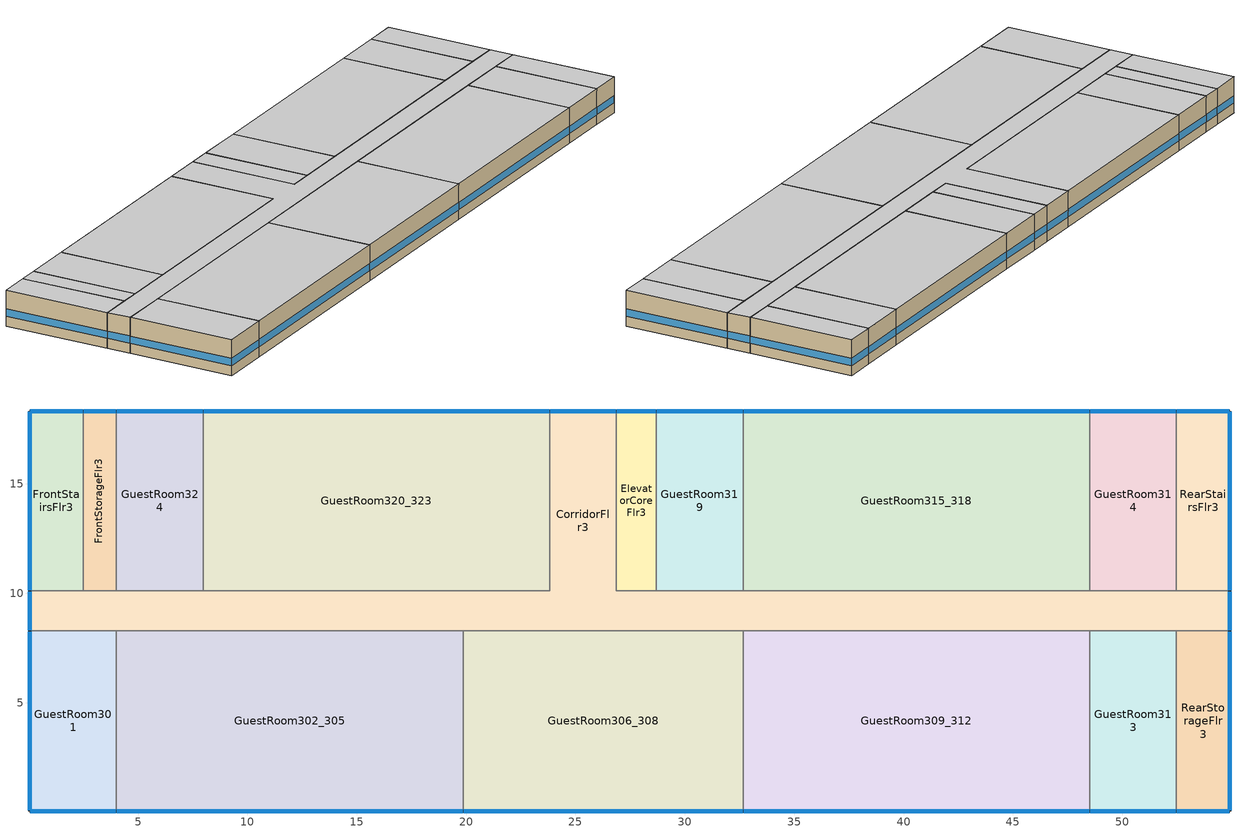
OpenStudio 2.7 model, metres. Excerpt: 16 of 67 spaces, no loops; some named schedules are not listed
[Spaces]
GuestRoom319
 floor to GuestRoom219: 32.66,18.34 32.66,10.11 28.7,10.11 28.7,18.34 z6.1
 wall outside: 32.66,18.34 28.7,18.34 z6.1:8.84
 wall to CorridorFlr3: 28.7,10.11 32.66,10.11 z6.1:8.84
 wall to GuestRoom315_318: 32.66,10.11 32.66,18.34 z6.1:8.84
 wall to ElevatorCoreFlr3: 28.7,18.34 28.7,10.11 z6.1:8.84
 window: 32.64,18.34 28.73,18.34 z6.86:7.41
 ceiling to GuestRoom419: 32.66,10.11 32.66,18.34 28.7,18.34 28.7,10.11 z8.84
GuestRoom320_323
 floor to GuestRoom220_223: 23.82,18.34 23.82,10.11 7.97,10.11 7.97,18.34 z6.1
 wall outside: 23.82,18.34 7.97,18.34 z6.1:8.84
 wall to CorridorFlr3: 7.97,10.11 23.82,10.11 23.82,18.34 z6.1:8.84
 wall to GuestRoom324: 7.97,18.34 7.97,10.11 z6.1:8.84
 window: 23.8,18.34 8,18.34 z6.86:7.41
 ceiling to GuestRoom420_423: 23.82,10.11 23.82,18.34 7.97,18.34 7.97,10.11 z8.84
RearStorageFlr3
 floor to RearStorageFlr2: 54.91,8.28 54.91,0.05 52.47,0.05 52.47,8.28 z6.1
 wall outside: 52.47,0.05 54.91,0.05 54.91,8.28 z6.1:8.84
 wall to GuestRoom313: 52.47,8.28 52.47,0.05 z6.1:8.84
 wall to CorridorFlr3: 54.91,8.28 52.47,8.28 z6.1:8.84
 window: 54.91,0.07 54.91,8.25 z6.86:7.41; 52.5,0.05 54.89,0.05 z6.86:7.42
 ceiling to RearStorageFlr4: 54.91,0.05 54.91,8.28 52.47,8.28 52.47,0.05 z8.84
GuestRoom302_305
 floor to GuestRoom202_205: 19.86,8.28 19.86,0.05 4.01,0.05 4.01,8.28 z6.1
 wall outside: 4.01,0.05 19.86,0.05 z6.1:8.84
 wall to CorridorFlr3: 19.86,8.28 4.01,8.28 z6.1:8.84
 wall to GuestRoom306_308: 19.86,0.05 19.86,8.28 z6.1:8.84
 wall to GuestRoom301: 4.01,8.28 4.01,0.05 z6.1:8.84
 window: 4.04,0.05 19.84,0.05 z6.86:7.41
 ceiling to GuestRoom402_405: 19.86,0.05 19.86,8.28 4.01,8.28 4.01,0.05 z8.84
CorridorFlr3
 floor to CorridorFlr2: 26.87,18.34 26.87,10.11 54.91,10.11 54.91,8.28 0.05,8.28 0.05,10.11 23.82,10.11 23.82,18.34 z6.1
 wall outside: 0.05,10.11 0.05,8.28 / 26.87,18.34 23.82,18.34 / 54.91,8.28 54.91,10.11 z6.1:8.84
 wall to ElevatorCoreFlr3: 28.7,10.11 26.87,10.11 26.87,18.34 z6.1:8.84
 wall to FrontStairsFlr3: 2.49,10.11 0.05,10.11 z6.1:8.84
 wall to RearStairsFlr3: 54.91,10.11 52.47,10.11 z6.1:8.84
 wall to GuestRoom301: 0.05,8.28 4.01,8.28 z6.1:8.84
 wall to GuestRoom313: 48.51,8.28 52.47,8.28 z6.1:8.84
 wall to FrontStorageFlr3: 4.01,10.11 2.49,10.11 z6.1:8.84
 wall to GuestRoom314: 52.47,10.11 48.51,10.11 z6.1:8.84
 wall to GuestRoom324: 7.97,10.11 4.01,10.11 z6.1:8.84
 wall to GuestRoom309_312: 32.66,8.28 48.51,8.28 z6.1:8.84
 wall to GuestRoom306_308: 19.86,8.28 32.66,8.28 z6.1:8.84
 wall to GuestRoom315_318: 48.51,10.11 32.66,10.11 z6.1:8.84
 window: 0.05,10.08 0.05,8.3 / 54.91,8.3 54.91,10.08 / 26.85,18.34 23.85,18.34 z6.86:7.42
 ceiling to CorridorFlr4: 54.91,8.28 54.91,10.11 26.87,10.11 26.87,18.34 23.82,18.34 23.82,10.11 0.05,10.11 0.05,8.28 z8.84
GuestRoom315_318
 floor to GuestRoom215_218: 48.51,18.34 48.51,10.11 32.66,10.11 32.66,18.34 z6.1
 wall outside: 48.51,18.34 32.66,18.34 z6.1:8.84
 wall to GuestRoom314: 48.51,10.11 48.51,18.34 z6.1:8.84
 window: 48.49,18.34 32.69,18.34 z6.86:7.41
 ceiling to GuestRoom415_418: 48.51,10.11 48.51,18.34 32.66,18.34 32.66,10.11 z8.84
GuestRoom301
 floor to GuestRoom201: 4.01,8.28 4.01,0.05 0.05,0.05 0.05,8.28 z6.1
 wall outside: 0.05,8.28 0.05,0.05 4.01,0.05 z6.1:8.84
 window: 0.05,8.25 0.05,0.07 / 0.07,0.05 3.99,0.05 z6.86:7.41
 ceiling to GuestRoom401: 4.01,0.05 4.01,8.28 0.05,8.28 0.05,0.05 z8.84
GuestRoom314
 floor to GuestRoom214: 52.47,18.34 52.47,10.11 48.51,10.11 48.51,18.34 z6.1
 wall outside: 52.47,18.34 48.51,18.34 z6.1:8.84
 wall to RearStairsFlr3: 52.47,10.11 52.47,18.34 z6.1:8.84
 window: 52.45,18.34 48.54,18.34 z6.86:7.41
 ceiling to GuestRoom414: 52.47,10.11 52.47,18.34 48.51,18.34 48.51,10.11 z8.84
GuestRoom309_312
 floor to GuestRoom209_212: 48.51,8.28 48.51,0.05 32.66,0.05 32.66,8.28 z6.1
 wall outside: 32.66,0.05 48.51,0.05 z6.1:8.84
 wall to GuestRoom306_308: 32.66,8.28 32.66,0.05 z6.1:8.84
 wall to GuestRoom313: 48.51,0.05 48.51,8.28 z6.1:8.84
 window: 32.69,0.05 48.49,0.05 z6.86:7.41
 ceiling to GuestRoom409_412: 48.51,0.05 48.51,8.28 32.66,8.28 32.66,0.05 z8.84
ElevatorCoreFlr3
 floor to ElevatorCoreFlr2: 28.7,18.34 28.7,10.11 26.87,10.11 26.87,18.34 z6.1
 wall outside: 28.7,18.34 26.87,18.34 z6.1:8.84
 window: 28.67,18.34 26.9,18.34 z6.86:7.42
 ceiling to ElevatorCoreFlr4: 28.7,10.11 28.7,18.34 26.87,18.34 26.87,10.11 z8.84
GuestRoom313
 floor to GuestRoom213: 52.47,8.28 52.47,0.05 48.51,0.05 48.51,8.28 z6.1
 wall outside: 48.51,0.05 52.47,0.05 z6.1:8.84
 window: 48.54,0.05 52.45,0.05 z6.86:7.41
 ceiling to GuestRoom413: 52.47,0.05 52.47,8.28 48.51,8.28 48.51,0.05 z8.84
GuestRoom306_308
 floor to GuestRoom206_208: 32.66,8.28 32.66,0.05 19.86,0.05 19.86,8.28 z6.1
 wall outside: 19.86,0.05 32.66,0.05 z6.1:8.84
 window: 19.89,0.05 32.64,0.05 z6.86:7.41
 ceiling to GuestRoom406_408: 32.66,0.05 32.66,8.28 19.86,8.28 19.86,0.05 z8.84
FrontStorageFlr3
 floor to FrontStorageFlr2: 4.01,18.34 4.01,10.11 2.49,10.11 2.49,18.34 z6.1
 wall outside: 4.01,18.34 2.49,18.34 z6.1:8.84
 wall to FrontStairsFlr3: 2.49,18.34 2.49,10.11 z6.1:8.84
 wall to GuestRoom324: 4.01,10.11 4.01,18.34 z6.1:8.84
 window: 3.99,18.34 2.51,18.34 z6.86:7.43
 ceiling to FrontStorageFlr4: 4.01,10.11 4.01,18.34 2.49,18.34 2.49,10.11 z8.84
GuestRoom324
 floor to GuestRoom224: 7.97,18.34 7.97,10.11 4.01,10.11 4.01,18.34 z6.1
 wall outside: 7.97,18.34 4.01,18.34 z6.1:8.84
 window: 7.95,18.34 4.04,18.34 z6.86:7.41
 ceiling to GuestRoom424: 7.97,10.11 7.97,18.34 4.01,18.34 4.01,10.11 z8.84
RearStairsFlr3
 floor to RearStairsFlr2: 54.91,18.34 54.91,10.11 52.47,10.11 52.47,18.34 z6.1
 wall outside: 54.91,10.11 54.91,18.34 52.47,18.34 z6.1:8.84
 window: 54.91,10.13 54.91,18.31 z6.86:7.41; 54.89,18.34 52.5,18.34 z6.86:7.42
 ceiling to RearStairsFlr4: 54.91,10.11 54.91,18.34 52.47,18.34 52.47,10.11 z8.84
FrontStairsFlr3
 floor to FrontStairsFlr2: 2.49,18.34 2.49,10.11 0.05,10.11 0.05,18.34 z6.1
 wall outside: 2.49,18.34 0.05,18.34 0.05,10.11 z6.1:8.84
 window: 2.46,18.34 0.07,18.34 z6.86:7.42; 0.05,18.31 0.05,10.13 z6.86:7.41
 ceiling to FrontStairsFlr4: 2.49,10.11 2.49,18.34 0.05,18.34 0.05,10.11 z8.84
[Site]
Kuujjuaq AP_QC_CAN: Latitude {deg}=58.1; Longitude {deg}=-68.417; Time Zone {hr}=-5; Elevation {m}=39.9; Terrain=Suburbs
[Building]
SmallHotel-CAN_QC_Kuujjuaq.AP.719060_CWEC2016.epw created: 2019-08-20 00:03:15 -0600: North Axis {deg}=180; Default Construction Set=BTAP-Mass at hdd = 8550.0; Standards Number of Stories=4; Standards Number of Above Ground Stories=4; Standards Building Type=NECB2017_SmallHotel
[Site:WaterMainsTemperature]
Calculation Method=Correlation; Annual Average Outdoor Air Temperature {C}=-3.825; Maximum Difference In Monthly Average Outdoor Air Temperatures {deltaC}=36
[Site:GroundTemperature:BuildingSurface]
19.527, 19.502, 19.536, 19.598, 20.002, 21.64, 22.225, 22.375, 21.449, 20.121, 19.802, 19.633
[SizingPeriod:DesignDay] Barometric Pressure {Pa}=100847; Sky Clearness=0; Rain Indicator=0; Snow Indicator=0; Day of Month=21; Daylight Saving Time Indicator=0; Humidity Indicating Type=Wetbulb; Dry-Bulb Temperature Range Modifier Type=DefaultMultipliers
Name | Maximum Dry-Bulb Temperature {C} | Daily Dry-Bulb Temperature Range {deltaC} | Humidity Indicating Conditions at Maximum Dry-Bulb | Wind Speed {m/s} | Wind Direction {deg} | Month | Day Type | Solar Model Indicator | ASHRAE Taub | ASHRAE Taud
Kuujjuaq AP Ann Htg 99.6% Condns DB | -36.2 | 0 | -36.2 | 2.2 | 220 | 1 | WinterDesignDay | ASHRAEClearSky
Kuujjuaq AP Ann Clg .4% Condns DB=>MWB | 24.1 | 10.3 | 16.2 | 4 | 210 | 7 | SummerDesignDay | ASHRAETau | 0.364 | 2.418
[Material:NoMass] Roughness=Smooth; Thermal Absorptance=0.9; Solar Absorptance=0.7
Name | Thermal Resistance {m2-K/W} | Visible Absorptance
Typical Carpet Pad | 0.21648 | 0.8
Typical Insulation 1 | 6.78179 | 0.7
Typical Insulation 2 | 5.19354 | 0.7
Typical Insulation 3 | 8.26445 | 0.7
Typical Carpet Pad 2 | 2.57255 | 0.8
Typical Carpet Pad 3 | 4.69593 | 0.8
Typical Insulation 4 | 0.714268 | 0.7
Typical Insulation 5 | 0.714286 | 0.7
[Material]
Name | Roughness | Thickness {m} | Conductivity {W/m-K} | Density {kg/m3} | Specific Heat {J/kg-K} | Thermal Absorptance | Solar Absorptance | Visible Absorptance
100mm Normalweight concrete floor | MediumSmooth | 0.1016 | 2.31 | 2322 | 832
G01 13mm gypsum board | Smooth | 0.0127 | 0.16 | 800 | 1090 | 0.9 | 0.7 | 0.5
G05 25mm wood | MediumSmooth | 0.0254 | 0.15 | 608 | 1630 | 0.9 | 0.5 | 0.5
4 in. Normalweight Concrete Floor | MediumRough | 0.1016 | 2.31 | 2322 | 832 | 0.9 | 0.7 | 0.7
1IN Stucco | Smooth | 0.0253 | 0.6918 | 1858 | 837 | 0.9 | 0.7 | 0.92
8IN CONCRETE HW RefBldg | Rough | 0.2032 | 1.311 | 2240 | 836.8 | 0.9 | 0.7 | 0.7
1/2IN Gypsum | Smooth | 0.0127 | 0.16 | 784.9 | 830 | 0.9 | 0.4 | 0.4
Metal Roof Surface; F08 Metal surface | Smooth | 0.0008 | 45.28 | 7824 | 500 | 0.9 | 0.7 | 0.7
6 in. Normalweight Concrete Floor | MediumRough | 0.1524 | 2.31 | 2322 | 832 | 0.9 | 0.7 | 0.7
[Construction]
BTAP-Int-Floor: 100mm Normalweight concrete floor, Typical Carpet Pad
BTAP-Int-Wall: G01 13mm gypsum board, G01 13mm gypsum board
BTAP-Int-Ceiling: Typical Carpet Pad, 100mm Normalweight concrete floor
BTAP-Ext-DaylightDiffuser: SimpleGlazing
BTAP-Int-Door: G05 25mm wood
BTAP-Ext-Floor-Mass:U-0.142: Typical Insulation 1, 4 in. Normalweight Concrete Floor, Typical Carpet Pad
BTAP-Ext-Wall-Mass:U-0.183: 1IN Stucco, 8IN CONCRETE HW RefBldg, Typical Insulation 2, 1/2IN Gypsum
BTAP-Ext-Roof-Metal:U-0.12099999999999998: Metal Roof Surface, Typical Insulation 3
BTAP-Grnd-Floor-Mass:U-0.379: 6 in. Normalweight Concrete Floor, Typical Carpet Pad 2
BTAP-Grnd-Roof-Mass:U-0.21: 6 in. Normalweight Concrete Floor, Typical Carpet Pad 3
BTAP-Ext-Door:U-1.4: F08 Metal surface, Typical Insulation 4
BTAP-Ext-OverHeadDoor:U-1.4: Typical Insulation 5
BTAP-Ext-DaylightDiffuser:U=0.140 SHGC=0.600: SimpleGlazing:U=0.140 SHGC=0.600
[DefaultConstructionSet]
BTAP-Mass at hdd = 8550.0: Default Exterior Surface Constructions=BTAP-Mass at hdd = 8550.0; Default Interior Surface Constructions=Default Surface Constructions 2; Default Ground Contact Surface Constructions=BTAP-Mass at hdd = 8550.0 1; Default Exterior SubSurface Constructions=BTAP-Mass at hdd = 8550.0; Default Interior SubSurface Constructions=Default Sub Surface Constructions 2; Interior Partition Construction=BTAP-Int-Door
[DefaultSurfaceConstructions]
Name | Floor Construction | Wall Construction | Roof Ceiling Construction
Default Surface Constructions 2 | BTAP-Int-Floor | BTAP-Int-Wall | BTAP-Int-Ceiling
BTAP-Mass at hdd = 8550.0 | BTAP-Ext-Floor-Mass:U-0.142 | BTAP-Ext-Wall-Mass:U-0.183 | BTAP-Ext-Roof-Metal:U-0.12099999999999998
BTAP-Mass at hdd = 8550.0 1 | BTAP-Grnd-Floor-Mass:U-0.379 | BTAP-Grnd-Roof-Mass:U-0.21 | BTAP-Grnd-Roof-Mass:U-0.21
[DefaultSubSurfaceConstructions]
Name | Fixed Window Construction | Operable Window Construction | Door Construction | Glass Door Construction | Overhead Door Construction | Skylight Construction | Tubular Daylight Dome Construction | Tubular Daylight Diffuser Construction
Default Sub Surface Constructions 2 | BTAP-Ext-DaylightDiffuser | BTAP-Ext-DaylightDiffuser | BTAP-Int-Door
BTAP-Mass at hdd = 8550.0 | BTAP-Ext-DaylightDiffuser:U=0.140 SHGC=0.600 | BTAP-Ext-DaylightDiffuser:U=0.140 SHGC=0.600 | BTAP-Ext-Door:U-1.4 | BTAP-Ext-DaylightDiffuser:U=0.140 SHGC=0.600 | BTAP-Ext-OverHeadDoor:U-1.4 | BTAP-Ext-DaylightDiffuser:U=0.140 SHGC=0.600 | BTAP-Ext-DaylightDiffuser:U=0.140 SHGC=0.600 | BTAP-Ext-DaylightDiffuser:U=0.140 SHGC=0.600
[WindowMaterial:SimpleGlazingSystem] Solar Heat Gain Coefficient=0.6; Visible Transmittance=0.21
Name | U-Factor {W/m2-K}
SimpleGlazing | 2.2
SimpleGlazing:U=0.140 SHGC=0.600 | 1.4
[Space] Building Story=BuildingStory3
Name | Space Type | Thermal Zone
GuestRoom319 | Space Function Guest room | Sp-GuestRoom319 Sys-1 Flr-3 Sch-F HPlcmt-north ZN
GuestRoom320_323 | Space Function Guest room | Sp-GuestRoom320_323 Sys-1 Flr-3 Sch-F HPlcmt-north ZN
RearStorageFlr3 | Space Function Storage room < 5 m2-sch-A | Sp-RearStorageFlr3 Sys-1 Flr-3 Sch-A HPlcmt-east ZN
GuestRoom302_305 | Space Function Guest room | Sp-GuestRoom302_305 Sys-1 Flr-3 Sch-F HPlcmt-south ZN
CorridorFlr3 | Space Function Corridor/Transition area other-sch-F | Sp-CorridorFlr3 Sys-1 Flr-3 Sch-F HPlcmt-north ZN
GuestRoom315_318 | Space Function Guest room | Sp-GuestRoom315_318 Sys-1 Flr-3 Sch-F HPlcmt-north ZN
FrontStorageFlr3 | Space Function Storage room < 5 m2-sch-A | Sp-FrontStorageFlr3 Sys-1 Flr-3 Sch-A HPlcmt-north ZN
GuestRoom301 | Space Function Guest room | Sp-GuestRoom301 Sys-1 Flr-3 Sch-F HPlcmt-west ZN
GuestRoom314 | Space Function Guest room | Sp-GuestRoom314 Sys-1 Flr-3 Sch-F HPlcmt-north ZN
GuestRoom313 | Space Function Guest room | Sp-GuestRoom313 Sys-1 Flr-3 Sch-F HPlcmt-south ZN
GuestRoom309_312 | Space Function Guest room | Sp-GuestRoom309_312 Sys-1 Flr-3 Sch-F HPlcmt-south ZN
ElevatorCoreFlr3 | Space Function Corridor/Transition area other-sch-F | Sp-ElevatorCoreFlr3 Sys-1 Flr-3 Sch-F HPlcmt-north ZN
GuestRoom306_308 | Space Function Guest room | Sp-GuestRoom306_308 Sys-1 Flr-3 Sch-F HPlcmt-south ZN
FrontStairsFlr3 | Space Function Stairway/Stairwell-sch-F | Sp-FrontStairsFlr3 Sys-1 Flr-3 Sch-F HPlcmt-west ZN
RearStairsFlr3 | Space Function Stairway/Stairwell-sch-F | Sp-RearStairsFlr3 Sys-1 Flr-3 Sch-F HPlcmt-east ZN
GuestRoom324 | Space Function Guest room | Sp-GuestRoom324 Sys-1 Flr-3 Sch-F HPlcmt-north ZN
[BuildingStory]
BuildingStory3
[SpaceType] Standards Building Type=Space Function
Name | Default Schedule Set | Design Specification Outdoor Air Object | Standards Space Type
Space Function Corridor/Transition area other-sch-F | Space Function Corridor/Transition area other-sch-F Schedule Set | Space Function Corridor/Transition area other-sch-F Ventilation | Corridor/Transition area other-sch-F
Space Function Stairway/Stairwell-sch-F | Space Function Stairway/Stairwell-sch-F Schedule Set | Space Function Stairway/Stairwell-sch-F Ventilation | Stairway/Stairwell-sch-F
Space Function Storage room < 5 m2-sch-A | Space Function Storage room < 5 m2-sch-A Schedule Set | Space Function Storage room < 5 m2-sch-A Ventilation | Storage room < 5 m2-sch-A
Space Function Guest room | Space Function Guest room Schedule Set | Space Function Guest room Ventilation | Guest room
[People:Definition] Number of People Calculation Method=People/Area; Fraction Radiant=0.3
Name | People per Space Floor Area {person/m2}
Space Function Corridor/Transition area other-sch-F People Definition; Space Function Storage room < 5 m2-sch-A People Definition | 0.0100036
Space Function Guest room People Definition | 0.0400145
[People] Work Efficiency Schedule=Work Efficiency Schedule; Clothing Insulation Schedule=Clothing Schedule; Air Velocity Schedule=Air Velocity Schedule; Multiplier=1
Name | People Definition | Space or SpaceType
Space Function Corridor/Transition area other-sch-F People | Space Function Corridor/Transition area other-sch-F People Definition | Space Function Corridor/Transition area other-sch-F
Space Function Guest room People | Space Function Guest room People Definition | Space Function Guest room
Space Function Stairway/Stairwell-sch-F People | Space Function Stairway/Stairwell-sch-F People Definition | Space Function Stairway/Stairwell-sch-F
Space Function Storage room < 5 m2-sch-A People | Space Function Storage room < 5 m2-sch-A People Definition | Space Function Storage room < 5 m2-sch-A
[Lights:Definition] Design Level Calculation Method=Watts/Area; Fraction Radiant=0.5; Fraction Visible=0.2
Name | Watts per Space Floor Area {W/m2}
Space Function Guest room Lights Definition | 8.29993
Space Function Storage room < 5 m2-sch-A Lights Definition | 10.3999
[Lights] Fraction Replaceable=1
Name | Lights Definition | Space or SpaceType
Space Function Corridor/Transition area other-sch-F Lights | Space Function Corridor/Transition area other-sch-F Lights Definition | Space Function Corridor/Transition area other-sch-F
Space Function Guest room Lights | Space Function Guest room Lights Definition | Space Function Guest room
Space Function Stairway/Stairwell-sch-F Lights | Space Function Stairway/Stairwell-sch-F Lights Definition | Space Function Stairway/Stairwell-sch-F
Space Function Storage room < 5 m2-sch-A Lights | Space Function Storage room < 5 m2-sch-A Lights Definition | Space Function Storage room < 5 m2-sch-A
[ElectricEquipment:Definition] Design Level Calculation Method=Watts/Area; Fraction Radiant=0.5
Name | Watts per Space Floor Area {W/m2}
Space Function Guest room Elec Equip Definition | 2.50091
Space Function Storage room < 5 m2-sch-A Elec Equip Definition | 1.00036
[ElectricEquipment]
Name | Electric Equipment Definition | Space or SpaceType
Space Function Guest room Elec Equip | Space Function Guest room Elec Equip Definition | Space Function Guest room
Space Function Storage room < 5 m2-sch-A Elec Equip | Space Function Storage room < 5 m2-sch-A Elec Equip Definition | Space Function Storage room < 5 m2-sch-A
[DesignSpecification:OutdoorAir] Outdoor Air Method=Sum; Outdoor Air Flow per Person {m3/s-person}=0; Outdoor Air Flow Rate {m3/s}=0; Outdoor Air Flow Air Changes per Hour {1/hr}=0
Name | Outdoor Air Flow per Floor Area {m3/s-m2}
Space Function Corridor/Transition area other-sch-F Ventilation; Space Function Stairway/Stairwell-sch-F Ventilation | 0.0003048
Space Function Guest room Ventilation | 0.0005588
Space Function Storage room < 5 m2-sch-A Ventilation | 0.0003556
[DefaultScheduleSet] People Activity Level Schedule=NECB-Activity; Infiltration Schedule=Always On
Name | Number of People Schedule | Lighting Schedule | Electric Equipment Schedule
Space Function Corridor/Transition area other-sch-F Schedule Set; Space Function Guest room Schedule Set; Space Function Stairway/Stairwell-sch-F Schedule Set | NECB-F-Occupancy | NECB-F-Lighting | NECB-F-Electric-Equipment
Space Function Storage room < 5 m2-sch-A Schedule Set | NECB-A-Occupancy | NECB-A-Occupancy-NECB-A-Lighting-0.6-0.0-0.67-Light Ruleset | NECB-A-Electric-Equipment
[ThermostatSetpoint:DualSetpoint]
Name | Heating Setpoint Temperature Schedule | Cooling Setpoint Temperature Schedule
Space Function Guest room Thermostat 51; Space Function Guest room Thermostat 52; Space Function Guest room Thermostat 53; Space Function Guest room Thermostat 54; Space Function Guest room Thermostat 55; Space Function Corridor/Transition area other-sch-F Thermostat 11; Space Function Corridor/Transition area other-sch-F Thermostat 12; Space Function Stairway/Stairwell-sch-F Thermostat 11; Space Function Guest room Thermostat 56; Space Function Stairway/Stairwell-sch-F Thermostat 12; Space Function Guest room Thermostat 57; Space Function Guest room Thermostat 58; Space Function Guest room Thermostat 59; Space Function Guest room Thermostat 60 | NECB-F-Thermostat Setpoint-Heating | NECB-F-Thermostat Setpoint-Cooling
Space Function Storage room < 5 m2-sch-A Thermostat 12; Space Function Storage room < 5 m2-sch-A Thermostat 13 | NECB-A-Thermostat Setpoint-Heating | NECB-A-Thermostat Setpoint-Cooling
[SpaceInfiltration:DesignFlowRate] Schedule=Always On Discrete; Design Flow Rate Calculation Method=Flow/ExteriorArea; Flow per Exterior Surface Area {m3/s-m2}=0.00025; Constant Term Coefficient=0; Temperature Term Coefficient=0; Velocity Term Coefficient=0.224; Velocity Squared Term Coefficient=0
Name | Space or SpaceType
CorridorFlr3 Infiltration | CorridorFlr3
ElevatorCoreFlr3 Infiltration | ElevatorCoreFlr3
FrontStairsFlr3 Infiltration | FrontStairsFlr3
FrontStorageFlr3 Infiltration | FrontStorageFlr3
GuestRoom301 Infiltration | GuestRoom301
GuestRoom302_305 Infiltration | GuestRoom302_305
GuestRoom306_308 Infiltration | GuestRoom306_308
GuestRoom309_312 Infiltration | GuestRoom309_312
GuestRoom313 Infiltration | GuestRoom313
GuestRoom314 Infiltration | GuestRoom314
GuestRoom315_318 Infiltration | GuestRoom315_318
GuestRoom319 Infiltration | GuestRoom319
GuestRoom320_323 Infiltration | GuestRoom320_323
GuestRoom324 Infiltration | GuestRoom324
RearStairsFlr3 Infiltration | RearStairsFlr3
RearStorageFlr3 Infiltration | RearStorageFlr3
[ThermalZone] Use Ideal Air Loads=No
Name | Thermostat
Sp-GuestRoom314 Sys-1 Flr-3 Sch-F HPlcmt-north ZN | Space Function Guest room Thermostat 51
Sp-GuestRoom315_318 Sys-1 Flr-3 Sch-F HPlcmt-north ZN | Space Function Guest room Thermostat 52
Sp-GuestRoom319 Sys-1 Flr-3 Sch-F HPlcmt-north ZN | Space Function Guest room Thermostat 53
Sp-GuestRoom320_323 Sys-1 Flr-3 Sch-F HPlcmt-north ZN | Space Function Guest room Thermostat 54
Sp-GuestRoom324 Sys-1 Flr-3 Sch-F HPlcmt-north ZN | Space Function Guest room Thermostat 55
Sp-CorridorFlr3 Sys-1 Flr-3 Sch-F HPlcmt-north ZN | Space Function Corridor/Transition area other-sch-F Thermostat 11
Sp-ElevatorCoreFlr3 Sys-1 Flr-3 Sch-F HPlcmt-north ZN | Space Function Corridor/Transition area other-sch-F Thermostat 12
Sp-RearStairsFlr3 Sys-1 Flr-3 Sch-F HPlcmt-east ZN | Space Function Stairway/Stairwell-sch-F Thermostat 11
Sp-GuestRoom301 Sys-1 Flr-3 Sch-F HPlcmt-west ZN | Space Function Guest room Thermostat 56
Sp-FrontStairsFlr3 Sys-1 Flr-3 Sch-F HPlcmt-west ZN | Space Function Stairway/Stairwell-sch-F Thermostat 12
Sp-GuestRoom302_305 Sys-1 Flr-3 Sch-F HPlcmt-south ZN | Space Function Guest room Thermostat 57
Sp-GuestRoom306_308 Sys-1 Flr-3 Sch-F HPlcmt-south ZN | Space Function Guest room Thermostat 58
Sp-GuestRoom309_312 Sys-1 Flr-3 Sch-F HPlcmt-south ZN | Space Function Guest room Thermostat 59
Sp-GuestRoom313 Sys-1 Flr-3 Sch-F HPlcmt-south ZN | Space Function Guest room Thermostat 60
Sp-FrontStorageFlr3 Sys-1 Flr-3 Sch-A HPlcmt-north ZN | Space Function Storage room < 5 m2-sch-A Thermostat 12
Sp-RearStorageFlr3 Sys-1 Flr-3 Sch-A HPlcmt-east ZN | Space Function Storage room < 5 m2-sch-A Thermostat 13
